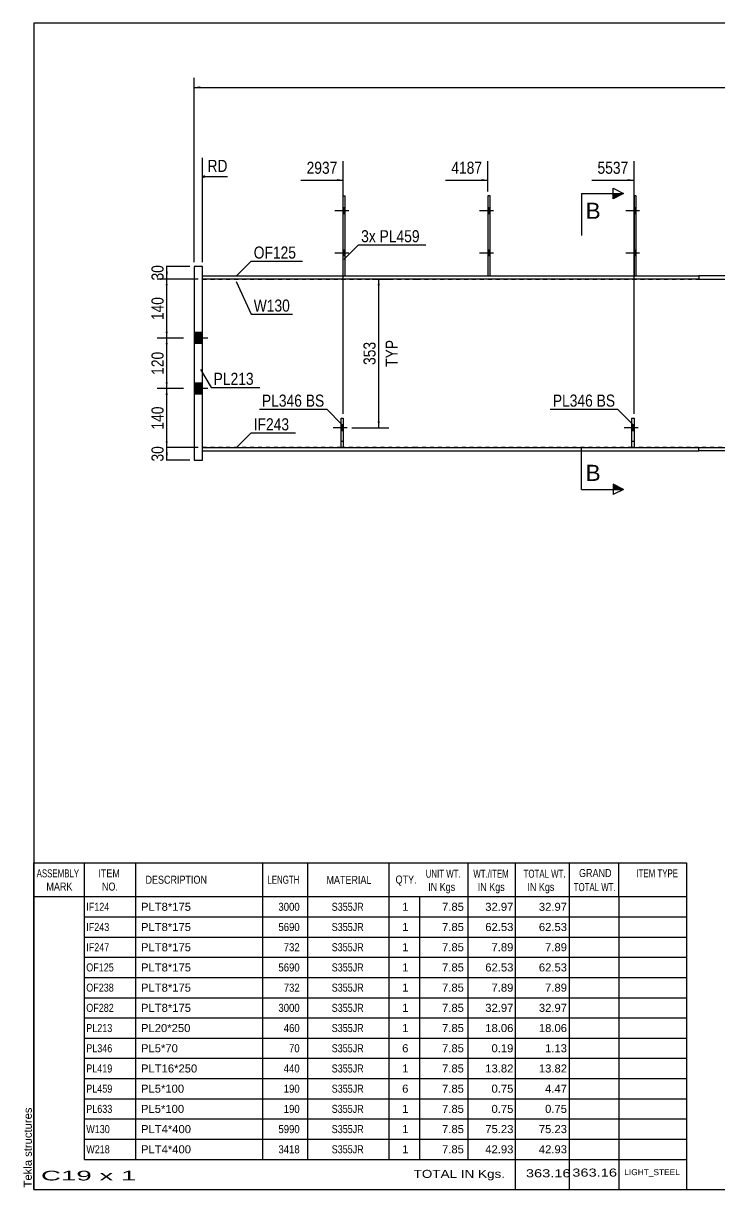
# Model space of a CAD drawing. Header units: millimetres. Extents: x -342 to 60, y -176 to 101.
# Drawn here: x -342 to -176.7, y -176.3 to 100.8 of the extents above; entities that cross this region are included whole.
import ezdxf

# ---------------------------------------------------------------- set-up
doc = ezdxf.new("R2010")
doc.units = ezdxf.units.MM
doc.linetypes.add('DXK_LINE_DOT1', pattern=[1.8814, 0.9407, -0.9407])
doc.linetypes.add('DXK_LINE_DOT2', pattern=[3.9198, 1.9599, -1.9599])
doc.styles.add('Arial', font='ARIAL.TTF', dxfattribs={"height": 0.2})
doc.styles.add('Arial Narrow', font='ARIALN.TTF', dxfattribs={"height": 0.2})

# ---------------------------------------------------------------- blocks, each defined once
blk = doc.blocks.new('Unknown-627316936-4658')
at = {"color": 5, "linetype": 'Continuous'}
for p, q in [((60.48, 100.76), (-339.52, 100.76)), ((-339.52, 100.76), (-339.52, -176.24)), ((60.48, -176.24), (60.48, 100.76)), ((-339.52, -176.24), (60.48, -176.24))]:
    blk.add_line(p, q, dxfattribs=at)
at = {"color": 174, "linetype": 'Continuous', "style": 'Arial'}
blk.add_text('Tekla structures', height=1.9102, rotation=90, dxfattribs=at).set_placement((-340.02, -175.74))
blk = doc.blocks.new('Part-627316936-3475 - 3420')
at = {"color": 2, "linetype": 'Continuous'}
for p, q in [((-181.7, -0.8), (-181.7, 0)), ((-181.7, 0), (-135.7, 0)), ((-135.6, 0), (-101.35, 0)), ((-101.25, 0), (-67, 0)), ((-66.9, 0), (-32.3, 0)), ((-32.2, 0), (-16.2, 0)), ((-16.2, 0), (-16.2, -0.8)), ((-135.7, -0.8), (-181.7, -0.8)), ((-101.35, -0.8), (-135.6, -0.8)), ((-67, -0.8), (-101.25, -0.8)), ((-32.3, -0.8), (-66.9, -0.8)), ((-16.2, -0.8), (-32.2, -0.8))]:
    blk.add_line(p, q, dxfattribs=at)
blk = doc.blocks.new('Part-627316936-3467 - 3420')
at = {"color": 2, "linetype": 'Continuous'}
for p, q in [((-299.5, 40.8), (-283.5, 40.8)), ((-283.5, 40), (-299.5, 40)), ((-283.4, 40.8), (-248.8, 40.8)), ((-248.8, 40), (-283.4, 40)), ((-248.7, 40.8), (-214.45, 40.8)), ((-214.45, 40), (-248.7, 40)), ((-214.35, 40.8), (-181.7, 40.8)), ((-181.7, 40), (-214.35, 40)), ((-181.7, 40.8), (-181.7, 40))]:
    blk.add_line(p, q, dxfattribs=at)
at = {"color": 7, "linetype": 'DXK_LINE_DOT1'}
blk.add_line((-299.5, 40), (-299.5, 40.8), dxfattribs=at)
blk = doc.blocks.new('Part-627316936-3468 - 3420')
at = {"color": 2, "linetype": 'Continuous'}
for p, q in [((-181.7, 40.8), (-181.7, 40)), ((-135.7, 40.8), (-181.7, 40.8)), ((-181.7, 40), (-135.7, 40)), ((-101.35, 40.8), (-135.6, 40.8)), ((-135.6, 40), (-101.35, 40)), ((-67, 40.8), (-101.25, 40.8)), ((-101.25, 40), (-67, 40)), ((-32.3, 40.8), (-66.9, 40.8)), ((-66.9, 40), (-32.3, 40)), ((-16.2, 40.8), (-32.2, 40.8)), ((-32.2, 40), (-16.2, 40)), ((-16.2, 40), (-16.2, 40.8))]:
    blk.add_line(p, q, dxfattribs=at)
blk = doc.blocks.new('Part-627316936-3474 - 3420')
at = {"color": 2, "linetype": 'Continuous'}
for p, q in [((-299.5, 0), (-283.5, 0)), ((-283.4, 0), (-248.8, 0)), ((-248.7, 0), (-214.45, 0)), ((-214.35, 0), (-181.7, 0)), ((-181.7, -0.8), (-181.7, 0)), ((-299.5, -0.8), (-283.5, -0.8)), ((-283.4, -0.8), (-248.8, -0.8)), ((-248.7, -0.8), (-214.45, -0.8)), ((-214.35, -0.8), (-181.7, -0.8))]:
    blk.add_line(p, q, dxfattribs=at)
at = {"color": 7, "linetype": 'DXK_LINE_DOT1'}
blk.add_line((-299.5, -0.8), (-299.5, 0), dxfattribs=at)
blk = doc.blocks.new('Part-627316936-3483 - 3420')
at = {"color": 2, "linetype": 'Continuous'}
for p, q in [((-299.5, 43), (-301.5, 43)), ((-301.5, 43), (-301.5, -3)), ((-299.5, -3), (-299.5, 43)), ((-301.5, -3), (-299.5, -3))]:
    blk.add_line(p, q, dxfattribs=at)
blk = doc.blocks.new('Part-627316936-3484 - 3420')
at = {"color": 2, "linetype": 'Continuous'}
for p, q in [((-266.1, 40.8), (-266.1, 59.8)), ((-266.1, 59.8), (-265.6, 59.8)), ((-265.6, 40.8), (-265.6, 59.8))]:
    blk.add_line(p, q, dxfattribs=at)
at = {"color": 7, "linetype": 'DXK_LINE_DOT1'}
blk.add_line((-266.1, 40.8), (-265.6, 40.8), dxfattribs=at)
blk = doc.blocks.new('Part-627316936-3485 - 3420')
at = {"color": 7, "linetype": 'DXK_LINE_DOT1'}
for p, q in [((-266.6, 0), (-266.6, 7)), ((-266.6, 7), (-266.1, 7)), ((-266.1, 7), (-266.1, 0)), ((-266.6, 1.5), (-266.1, 1.5)), ((-266.1, 0), (-266.6, 0))]:
    blk.add_line(p, q, dxfattribs=at)
blk = doc.blocks.new('Part-627316936-3488 - 3420')
at = {"color": 2, "linetype": 'Continuous'}
for p, q in [((-266.6, 0), (-266.6, 7)), ((-266.6, 7), (-266.1, 7)), ((-266.1, 7), (-266.1, 0))]:
    blk.add_line(p, q, dxfattribs=at)
blk = doc.blocks.new('Part-627316936-3491 - 3420')
at = {"color": 2, "linetype": 'Continuous'}
for p, q in [((-196.55, 59.8), (-197.05, 59.8)), ((-197.05, 59.8), (-197.05, 40.8)), ((-196.55, 40.8), (-196.55, 59.8))]:
    blk.add_line(p, q, dxfattribs=at)
at = {"color": 7, "linetype": 'DXK_LINE_DOT1'}
blk.add_line((-197.05, 40.8), (-196.55, 40.8), dxfattribs=at)
blk = doc.blocks.new('Part-627316936-3492 - 3420')
at = {"color": 7, "linetype": 'DXK_LINE_DOT1'}
for p, q in [((-197.55, 0), (-197.55, 7)), ((-197.55, 7), (-197.05, 7)), ((-197.05, 7), (-197.05, 0)), ((-197.55, 1.5), (-197.05, 1.5)), ((-197.05, 0), (-197.55, 0))]:
    blk.add_line(p, q, dxfattribs=at)
blk = doc.blocks.new('Part-627316936-3495 - 3420')
at = {"color": 2, "linetype": 'Continuous'}
for p, q in [((-197.55, 0), (-197.55, 7)), ((-197.55, 7), (-197.05, 7)), ((-197.05, 7), (-197.05, 0))]:
    blk.add_line(p, q, dxfattribs=at)
blk = doc.blocks.new('Part-627316936-3499 - 3420')
at = {"color": 2, "linetype": 'Continuous'}
for p, q in [((-231.25, 59.8), (-231.75, 59.8)), ((-231.75, 59.8), (-231.75, 40.8)), ((-231.25, 40.8), (-231.25, 59.8))]:
    blk.add_line(p, q, dxfattribs=at)
at = {"color": 7, "linetype": 'DXK_LINE_DOT1'}
blk.add_line((-231.75, 40.8), (-231.25, 40.8), dxfattribs=at)
blk = doc.blocks.new('Part-627316936-3507 - 3420')
at = {"color": 7, "linetype": 'DXK_LINE_DOT1'}
for p, q in [((-299.5, 40), (-283.5, 40)), ((-299.5, 0), (-299.5, 40)), ((-283.4, 40), (-248.8, 40)), ((-248.7, 40), (-214.45, 40)), ((-214.35, 40), (-151.7, 40)), ((-283.5, 0), (-299.5, 0)), ((-266.6, 0), (-283.4, 0)), ((-248.8, 0), (-266.1, 0)), ((-214.45, 0), (-248.7, 0)), ((-197.55, 0), (-214.35, 0)), ((-151.7, 0), (-197.05, 0))]:
    blk.add_line(p, q, dxfattribs=at)
at = {"color": 2, "linetype": 'Continuous'}
blk.add_line((-151.7, 40), (-151.7, 0), dxfattribs=at)
blk = doc.blocks.new('Bolt-627316936-3511 - 3420')
at = {"linetype": 'Continuous'}
for points in [[(-301.5, 27.3), (-301.5, 24.7), (-299.5, 24.7), (-299.5, 27.3)], [(-301.5, 27.3), (-301.5, 24.7), (-299.5, 24.7), (-299.5, 27.3)], [(-301.5, 15.3), (-301.5, 12.7), (-299.5, 12.7), (-299.5, 15.3)], [(-301.5, 15.3), (-301.5, 12.7), (-299.5, 12.7), (-299.5, 15.3)]]:
    blk.add_hatch(color=3, dxfattribs=at).paths.add_polyline_path(points)
at = {"color": 3, "linetype": 'Continuous'}
for p, q in [((-299.5, 27.3), (-301.5, 27.3)), ((-299.5, 27.3), (-301.5, 27.3)), ((-298.2, 26), (-301.5, 26)), ((-298.2, 26), (-301.5, 26)), ((-299.5, 24.7), (-301.5, 24.7)), ((-299.5, 24.7), (-301.5, 24.7)), ((-299.5, 15.3), (-301.5, 15.3)), ((-299.5, 15.3), (-301.5, 15.3)), ((-298.2, 14), (-301.5, 14)), ((-298.2, 14), (-301.5, 14)), ((-299.5, 12.7), (-301.5, 12.7)), ((-299.5, 12.7), (-301.5, 12.7))]:
    blk.add_line(p, q, dxfattribs=at)
blk = doc.blocks.new('Bolt-627316936-3512 - 3420')
at = {"linetype": 'Continuous'}
for points in [[(-265.6, 55.5), (-265.6, 56.9), (-266.1, 56.9), (-266.1, 55.5)], [(-265.6, 55.5), (-265.6, 56.9), (-266.1, 56.9), (-266.1, 55.5)], [(-265.6, 45.5), (-265.6, 46.9), (-266.1, 46.9), (-266.1, 45.5)], [(-265.6, 45.5), (-265.6, 46.9), (-266.1, 46.9), (-266.1, 45.5)]]:
    blk.add_hatch(color=3, dxfattribs=at).paths.add_polyline_path(points)
at = {"color": 3, "linetype": 'Continuous'}
for p, q in [((-264.8, 56.2), (-268.1, 56.2)), ((-264.8, 56.2), (-268.1, 56.2)), ((-265.6, 56.9), (-266.1, 56.9)), ((-265.6, 56.9), (-266.1, 56.9)), ((-265.6, 55.5), (-266.1, 55.5)), ((-265.6, 55.5), (-266.1, 55.5)), ((-264.8, 46.2), (-268.1, 46.2)), ((-264.8, 46.2), (-268.1, 46.2)), ((-265.6, 46.9), (-266.1, 46.9)), ((-265.6, 46.9), (-266.1, 46.9)), ((-265.6, 45.5), (-266.1, 45.5)), ((-265.6, 45.5), (-266.1, 45.5))]:
    blk.add_line(p, q, dxfattribs=at)
blk = doc.blocks.new('Bolt-627316936-3513 - 3420')
at = {"color": 3, "linetype": 'DXK_LINE_DOT2'}
for p, q in [((-265.15, 4.7), (-268.45, 4.7)), ((-266.1, 5.4), (-266.6, 5.4)), ((-266.1, 4), (-266.6, 4))]:
    blk.add_line(p, q, dxfattribs=at)
blk = doc.blocks.new('Bolt-627316936-3516 - 3420')
at = {"linetype": 'Continuous'}
blk.add_hatch(color=3, dxfattribs=at).paths.add_polyline_path([(-266.1, 4), (-266.1, 5.4), (-266.6, 5.4), (-266.6, 4)])
at = {"color": 3, "linetype": 'Continuous'}
for p, q in [((-265.15, 4.7), (-268.45, 4.7)), ((-266.1, 5.4), (-266.6, 5.4)), ((-266.1, 4), (-266.6, 4))]:
    blk.add_line(p, q, dxfattribs=at)
blk = doc.blocks.new('Bolt-627316936-3519 - 3420')
at = {"linetype": 'Continuous'}
for points in [[(-196.55, 55.5), (-196.55, 56.9), (-197.05, 56.9), (-197.05, 55.5)], [(-196.55, 55.5), (-196.55, 56.9), (-197.05, 56.9), (-197.05, 55.5)], [(-196.55, 45.5), (-196.55, 46.9), (-197.05, 46.9), (-197.05, 45.5)], [(-196.55, 45.5), (-196.55, 46.9), (-197.05, 46.9), (-197.05, 45.5)]]:
    blk.add_hatch(color=3, dxfattribs=at).paths.add_polyline_path(points)
at = {"color": 3, "linetype": 'Continuous'}
for p, q in [((-195.75, 56.2), (-199.05, 56.2)), ((-195.75, 56.2), (-199.05, 56.2)), ((-196.55, 56.9), (-197.05, 56.9)), ((-196.55, 56.9), (-197.05, 56.9)), ((-196.55, 55.5), (-197.05, 55.5)), ((-196.55, 55.5), (-197.05, 55.5)), ((-195.75, 46.2), (-199.05, 46.2)), ((-195.75, 46.2), (-199.05, 46.2)), ((-196.55, 46.9), (-197.05, 46.9)), ((-196.55, 46.9), (-197.05, 46.9)), ((-196.55, 45.5), (-197.05, 45.5)), ((-196.55, 45.5), (-197.05, 45.5))]:
    blk.add_line(p, q, dxfattribs=at)
blk = doc.blocks.new('Bolt-627316936-3520 - 3420')
at = {"color": 3, "linetype": 'DXK_LINE_DOT2'}
for p, q in [((-196.1, 4.7), (-199.4, 4.7)), ((-197.05, 5.4), (-197.55, 5.4)), ((-197.05, 4), (-197.55, 4))]:
    blk.add_line(p, q, dxfattribs=at)
blk = doc.blocks.new('Bolt-627316936-3523 - 3420')
at = {"linetype": 'Continuous'}
blk.add_hatch(color=3, dxfattribs=at).paths.add_polyline_path([(-197.05, 4), (-197.05, 5.4), (-197.55, 5.4), (-197.55, 4)])
at = {"color": 3, "linetype": 'Continuous'}
for p, q in [((-196.1, 4.7), (-199.4, 4.7)), ((-197.05, 5.4), (-197.55, 5.4)), ((-197.05, 4), (-197.55, 4))]:
    blk.add_line(p, q, dxfattribs=at)
blk = doc.blocks.new('Bolt-627316936-3527 - 3420')
at = {"linetype": 'Continuous'}
for points in [[(-231.25, 55.5), (-231.25, 56.9), (-231.75, 56.9), (-231.75, 55.5)], [(-231.25, 55.5), (-231.25, 56.9), (-231.75, 56.9), (-231.75, 55.5)], [(-231.25, 45.5), (-231.25, 46.9), (-231.75, 46.9), (-231.75, 45.5)], [(-231.25, 45.5), (-231.25, 46.9), (-231.75, 46.9), (-231.75, 45.5)]]:
    blk.add_hatch(color=3, dxfattribs=at).paths.add_polyline_path(points)
at = {"color": 3, "linetype": 'Continuous'}
for p, q in [((-230.45, 56.2), (-233.75, 56.2)), ((-230.45, 56.2), (-233.75, 56.2)), ((-231.25, 56.9), (-231.75, 56.9)), ((-231.25, 56.9), (-231.75, 56.9)), ((-231.25, 55.5), (-231.75, 55.5)), ((-231.25, 55.5), (-231.75, 55.5)), ((-230.45, 46.2), (-233.75, 46.2)), ((-230.45, 46.2), (-233.75, 46.2)), ((-231.25, 46.9), (-231.75, 46.9)), ((-231.25, 46.9), (-231.75, 46.9)), ((-231.25, 45.5), (-231.75, 45.5)), ((-231.25, 45.5), (-231.75, 45.5))]:
    blk.add_line(p, q, dxfattribs=at)
blk = doc.blocks.new('StraightDimension-627316936-6339 - 3420')
at = {"linetype": 'Continuous'}
for points in [[(-308.25, 24.5), (-308, 26), (-307.75, 24.5)], [(-307.75, 15.5), (-308, 14), (-308.25, 15.5)]]:
    blk.add_hatch(color=7, dxfattribs=at).paths.add_polyline_path(points)
at = {"color": 7, "linetype": 'Continuous'}
for p, q in [((-304, 26), (-310.25, 26)), ((-308, 14), (-308, 26)), ((-304, 14), (-310.25, 14))]:
    blk.add_line(p, q, dxfattribs=at)
at = {"color": 0}
blk.add_wipeout([(-308.15, 23.34), (-312.35, 23.34), (-312.35, 16.66), (-308.15, 16.66)], dxfattribs=at)
at = {"color": 3, "style": 'Arial Narrow'}
blk.add_text('120', height=2.863, rotation=90.0002, dxfattribs=at).set_placement((-308.75, 17.26))
blk = doc.blocks.new('StraightDimension-627316936-5946 - 3420')
at = {"linetype": 'Continuous'}
for points in [[(-257.92, 38.5), (-257.67, 40), (-257.42, 38.5)], [(-257.42, 6.2), (-257.67, 4.7), (-257.92, 6.2)]]:
    blk.add_hatch(color=7, dxfattribs=at).paths.add_polyline_path(points)
at = {"color": 7, "linetype": 'Continuous'}
for p, q in [((-259.25, 40), (-255.27, 40)), ((-257.67, 4.7), (-257.67, 40)), ((-264.03, 4.7), (-255.27, 4.7))]:
    blk.add_line(p, q, dxfattribs=at)
at = {"color": 0}
blk.add_wipeout([(-257.82, 25.69), (-262.02, 25.69), (-262.02, 19.01), (-257.82, 19.01)], dxfattribs=at)
at = {"color": 3, "style": 'Arial Narrow'}
blk.add_text('353', height=2.863, rotation=90.0002, dxfattribs=at).set_placement((-258.42, 19.61))
at = {"color": 0, "linetype": 'Continuous'}
blk.add_wipeout([(-252.57, 26.14), (-256.77, 26.14), (-256.77, 18.56), (-252.57, 18.56)], dxfattribs=at)
at = {"color": 3, "linetype": 'Continuous', "style": 'Arial Narrow'}
blk.add_text('TYP', height=2.863, rotation=90.0002, dxfattribs=at).set_placement((-253.17, 19.16))
blk = doc.blocks.new('StraightDimension-627316936-5129 - 3420')
at = {"linetype": 'Continuous'}
for points in [[(-300, 85.29), (-301.5, 85.54), (-300, 85.79)], [(26.03, 85.79), (27.53, 85.54), (26.03, 85.29)]]:
    blk.add_hatch(color=7, dxfattribs=at).paths.add_polyline_path(points)
at = {"color": 7, "linetype": 'Continuous'}
for p, q in [((-301.5, 44), (-301.5, 87.79)), ((27.53, 43), (27.53, 87.79)), ((-301.5, 85.54), (27.53, 85.54))]:
    blk.add_line(p, q, dxfattribs=at)
at = {"color": 0}
blk.add_wipeout([(-132.73, 85.69), (-132.73, 89.89), (-141.24, 89.89), (-141.24, 85.69)], dxfattribs=at)
at = {"color": 3, "style": 'Arial Narrow'}
blk.add_text('9463', height=2.863, dxfattribs=at).set_placement((-140.64, 86.29))
blk = doc.blocks.new('StraightDimension-627316936-6031 - 3420')
at = {"linetype": 'Continuous'}
for points in [[(-308.25, 41.5), (-308, 43), (-307.75, 41.5)], [(-307.75, 41.5), (-308, 40), (-308.25, 41.5)]]:
    blk.add_hatch(color=7, dxfattribs=at).paths.add_polyline_path(points)
at = {"color": 7, "linetype": 'Continuous'}
for p, q in [((-302.5, 43), (-310.25, 43)), ((-308, 40), (-308, 43)), ((-300.5, 40), (-310.25, 40))]:
    blk.add_line(p, q, dxfattribs=at)
at = {"color": 0}
blk.add_wipeout([(-308.15, 43.93), (-312.35, 43.93), (-312.35, 39.07), (-308.15, 39.07)], dxfattribs=at)
at = {"color": 3, "style": 'Arial Narrow'}
blk.add_text('30', height=2.863, rotation=90.0002, dxfattribs=at).set_placement((-308.75, 39.67))
blk = doc.blocks.new('StraightDimension-627316936-6032 - 3420')
at = {"linetype": 'Continuous'}
for points in [[(-308.25, 38.5), (-308, 40), (-307.75, 38.5)], [(-307.75, 27.5), (-308, 26), (-308.25, 27.5)]]:
    blk.add_hatch(color=7, dxfattribs=at).paths.add_polyline_path(points)
at = {"color": 7, "linetype": 'Continuous'}
for p, q in [((-300.5, 40), (-310.25, 40)), ((-308, 26), (-308, 40)), ((-304, 26), (-310.25, 26))]:
    blk.add_line(p, q, dxfattribs=at)
at = {"color": 0}
blk.add_wipeout([(-308.15, 36.34), (-312.35, 36.34), (-312.35, 29.66), (-308.15, 29.66)], dxfattribs=at)
at = {"color": 3, "style": 'Arial Narrow'}
blk.add_text('140', height=2.863, rotation=90.0002, dxfattribs=at).set_placement((-308.75, 30.26))
blk = doc.blocks.new('StraightDimension-627316936-6034 - 3420')
at = {"linetype": 'Continuous'}
for points in [[(-308.25, 12.5), (-308, 14), (-307.75, 12.5)], [(-307.75, 1.5), (-308, 0), (-308.25, 1.5)]]:
    blk.add_hatch(color=7, dxfattribs=at).paths.add_polyline_path(points)
at = {"color": 7, "linetype": 'Continuous'}
for p, q in [((-304, 14), (-310.25, 14)), ((-308, 0), (-308, 14)), ((-300.5, 0), (-310.25, 0))]:
    blk.add_line(p, q, dxfattribs=at)
at = {"color": 0}
blk.add_wipeout([(-308.15, 10.34), (-312.35, 10.34), (-312.35, 3.66), (-308.15, 3.66)], dxfattribs=at)
at = {"color": 3, "style": 'Arial Narrow'}
blk.add_text('140', height=2.863, rotation=90.0002, dxfattribs=at).set_placement((-308.75, 4.26))
blk = doc.blocks.new('StraightDimension-627316936-6035 - 3420')
at = {"linetype": 'Continuous'}
for points in [[(-308.25, -1.5), (-308, 0), (-307.75, -1.5)], [(-307.75, -1.5), (-308, -3), (-308.25, -1.5)]]:
    blk.add_hatch(color=7, dxfattribs=at).paths.add_polyline_path(points)
at = {"color": 7, "linetype": 'Continuous'}
for p, q in [((-300.5, 0), (-310.25, 0)), ((-308, -3), (-308, 0)), ((-302.5, -3), (-310.25, -3))]:
    blk.add_line(p, q, dxfattribs=at)
at = {"color": 0}
blk.add_wipeout([(-308.15, 0.93), (-312.35, 0.93), (-312.35, -3.93), (-308.15, -3.93)], dxfattribs=at)
at = {"color": 3, "style": 'Arial Narrow'}
blk.add_text('30', height=2.863, rotation=90.0002, dxfattribs=at).set_placement((-308.75, -3.33))
blk = doc.blocks.new('StraightDimension-627316936-7263 - 3420')
at = {"linetype": 'Continuous'}
blk.add_hatch(color=7, dxfattribs=at).paths.add_polyline_path([(-198.55, 63.77), (-197.05, 63.52), (-198.55, 63.27)])
at = {"color": 7, "linetype": 'Continuous'}
for p, q in [((-197.05, 8), (-197.05, 68.02)), ((-207.11, 63.52), (-197.05, 63.52))]:
    blk.add_line(p, q, dxfattribs=at)
at = {"color": 0}
blk.add_wipeout([(-197.83, 64.42), (-197.83, 68.62), (-206.34, 68.62), (-206.34, 64.42)], dxfattribs=at)
at = {"color": 3, "style": 'Arial Narrow'}
blk.add_text('5537', height=2.863, dxfattribs=at).set_placement((-205.74, 65.02))
blk = doc.blocks.new('StraightDimension-627316936-7264 - 3420')
at = {"linetype": 'Continuous'}
blk.add_hatch(color=7, dxfattribs=at).paths.add_polyline_path([(-233.25, 63.77), (-231.75, 63.52), (-233.25, 63.27)])
at = {"color": 7, "linetype": 'Continuous'}
for p, q in [((-231.75, 60.8), (-231.75, 68.02)), ((-241.81, 63.52), (-231.75, 63.52))]:
    blk.add_line(p, q, dxfattribs=at)
at = {"color": 0}
blk.add_wipeout([(-232.53, 64.42), (-232.53, 68.62), (-241.04, 68.62), (-241.04, 64.42)], dxfattribs=at)
at = {"color": 3, "style": 'Arial Narrow'}
blk.add_text('4187', height=2.863, dxfattribs=at).set_placement((-240.44, 65.02))
blk = doc.blocks.new('StraightDimension-627316936-7265 - 3420')
at = {"linetype": 'Continuous'}
blk.add_hatch(color=7, dxfattribs=at).paths.add_polyline_path([(-267.6, 63.77), (-266.1, 63.52), (-267.6, 63.27)])
at = {"color": 7, "linetype": 'Continuous'}
for p, q in [((-266.1, 8), (-266.1, 68.02)), ((-276.16, 63.52), (-266.1, 63.52))]:
    blk.add_line(p, q, dxfattribs=at)
at = {"color": 0, "linetype": 'Continuous'}
blk.add_wipeout([(-292.97, 64.87), (-292.97, 69.07), (-298.91, 69.07), (-298.91, 64.87)], dxfattribs=at)
at = {"color": 7, "linetype": 'Continuous'}
for p, q in [((-299.5, 44), (-299.5, 68.77)), ((-299, 64.52), (-299.5, 64.27)), ((-299, 64.02), (-299.5, 64.27)), ((-293.57, 64.27), (-299.5, 64.27))]:
    blk.add_line(p, q, dxfattribs=at)
at = {"color": 3, "linetype": 'Continuous', "style": 'Arial Narrow'}
blk.add_text('RD', height=2.863, dxfattribs=at).set_placement((-298.31, 65.47))
at = {"color": 0}
blk.add_wipeout([(-266.87, 64.42), (-266.87, 68.62), (-275.39, 68.62), (-275.39, 64.42)], dxfattribs=at)
at = {"color": 3, "style": 'Arial Narrow'}
blk.add_text('2937', height=2.863, dxfattribs=at).set_placement((-274.79, 65.02))
blk = doc.blocks.new('CBS_BOM-627316936-7905')
at = {"color": 7, "linetype": 'Continuous'}
for p, q in [((-339.55, -106.67), (-339.55, -98.67)), ((-339.55, -98.67), (-184.63, -98.68)), ((-327.55, -106.67), (-327.55, -98.67)), ((-315.36, -106.67), (-315.36, -98.67)), ((-285.19, -106.67), (-285.19, -98.67)), ((-274.51, -106.67), (-274.51, -98.67)), ((-255.2, -106.67), (-255.2, -98.67)), ((-236.4, -106.67), (-236.4, -98.67)), ((-225.18, -106.67), (-225.18, -98.67)), ((-212.4, -106.67), (-212.4, -98.67)), ((-200.65, -106.67), (-200.65, -98.67)), ((-184.63, -98.68), (-184.63, -106.67)), ((-339.55, -106.67), (-184.63, -106.67)), ((-339.55, -111.47), (-339.55, -106.67)), ((-327.55, -111.47), (-327.55, -106.67)), ((-315.36, -111.47), (-315.36, -106.67)), ((-285.19, -111.47), (-285.19, -106.67)), ((-274.51, -111.47), (-274.51, -106.67)), ((-255.2, -111.47), (-255.2, -106.67)), ((-247.93, -111.47), (-247.93, -106.67)), ((-236.4, -111.47), (-236.4, -106.67)), ((-225.18, -111.47), (-225.18, -106.67)), ((-212.4, -111.47), (-212.4, -106.67)), ((-200.63, -111.47), (-200.63, -106.67)), ((-184.63, -106.68), (-184.63, -111.47)), ((-339.55, -116.27), (-339.55, -111.47)), ((-327.55, -111.47), (-184.63, -111.47)), ((-327.55, -116.27), (-327.55, -111.47)), ((-315.36, -116.27), (-315.36, -111.47)), ((-285.19, -116.27), (-285.19, -111.47)), ((-274.51, -116.27), (-274.51, -111.47)), ((-255.2, -116.27), (-255.2, -111.47)), ((-247.93, -116.27), (-247.93, -111.47)), ((-236.4, -116.27), (-236.4, -111.47)), ((-225.18, -116.27), (-225.18, -111.47)), ((-212.4, -116.27), (-212.4, -111.47)), ((-200.63, -116.27), (-200.63, -111.47)), ((-184.63, -111.48), (-184.63, -116.27)), ((-339.55, -121.07), (-339.55, -116.27)), ((-327.55, -116.27), (-184.63, -116.27)), ((-327.55, -121.07), (-327.55, -116.27)), ((-315.36, -121.07), (-315.36, -116.27)), ((-285.19, -121.07), (-285.19, -116.27)), ((-274.51, -121.07), (-274.51, -116.27)), ((-255.2, -121.07), (-255.2, -116.27)), ((-247.93, -121.07), (-247.93, -116.27)), ((-236.4, -121.07), (-236.4, -116.27)), ((-225.18, -121.07), (-225.18, -116.27)), ((-212.4, -121.07), (-212.4, -116.27)), ((-200.63, -121.07), (-200.63, -116.27)), ((-184.63, -116.28), (-184.63, -121.07)), ((-339.55, -125.87), (-339.55, -121.07)), ((-327.55, -121.07), (-184.63, -121.07)), ((-327.55, -125.87), (-327.55, -121.07)), ((-315.36, -125.87), (-315.36, -121.07)), ((-285.19, -125.87), (-285.19, -121.07)), ((-274.51, -125.87), (-274.51, -121.07)), ((-255.2, -125.87), (-255.2, -121.07)), ((-247.93, -125.87), (-247.93, -121.07)), ((-236.4, -125.87), (-236.4, -121.07)), ((-225.18, -125.87), (-225.18, -121.07)), ((-212.4, -125.87), (-212.4, -121.07)), ((-200.63, -125.87), (-200.63, -121.07)), ((-184.63, -121.08), (-184.63, -125.87)), ((-339.55, -130.67), (-339.55, -125.87)), ((-327.55, -125.87), (-184.63, -125.87)), ((-327.55, -130.67), (-327.55, -125.87)), ((-315.36, -130.67), (-315.36, -125.87)), ((-285.19, -130.67), (-285.19, -125.87)), ((-274.51, -130.67), (-274.51, -125.87)), ((-255.2, -130.67), (-255.2, -125.87)), ((-247.93, -130.67), (-247.93, -125.87)), ((-236.4, -130.67), (-236.4, -125.87)), ((-225.18, -130.67), (-225.18, -125.87)), ((-212.4, -130.67), (-212.4, -125.87)), ((-200.63, -130.67), (-200.63, -125.87)), ((-184.63, -125.88), (-184.63, -130.67)), ((-339.55, -135.47), (-339.55, -130.67)), ((-327.55, -130.67), (-184.63, -130.67)), ((-327.55, -135.47), (-327.55, -130.67)), ((-315.36, -135.47), (-315.36, -130.67)), ((-285.19, -135.47), (-285.19, -130.67)), ((-274.51, -135.47), (-274.51, -130.67)), ((-255.2, -135.47), (-255.2, -130.67)), ((-247.93, -135.47), (-247.93, -130.67)), ((-236.4, -135.47), (-236.4, -130.67)), ((-225.18, -135.47), (-225.18, -130.67)), ((-212.4, -135.47), (-212.4, -130.67)), ((-200.63, -135.47), (-200.63, -130.67)), ((-184.63, -130.68), (-184.63, -135.47)), ((-339.55, -140.27), (-339.55, -135.47)), ((-327.55, -135.47), (-184.63, -135.47)), ((-327.55, -140.27), (-327.55, -135.47)), ((-315.36, -140.27), (-315.36, -135.47)), ((-285.19, -140.27), (-285.19, -135.47)), ((-274.51, -140.27), (-274.51, -135.47)), ((-255.2, -140.27), (-255.2, -135.47)), ((-247.93, -140.27), (-247.93, -135.47)), ((-236.4, -140.27), (-236.4, -135.47)), ((-225.18, -140.27), (-225.18, -135.47)), ((-212.4, -140.27), (-212.4, -135.47)), ((-200.63, -140.27), (-200.63, -135.47)), ((-184.63, -135.48), (-184.63, -140.27)), ((-339.55, -145.07), (-339.55, -140.27)), ((-327.55, -140.27), (-184.63, -140.27)), ((-327.55, -145.07), (-327.55, -140.27)), ((-315.36, -145.07), (-315.36, -140.27)), ((-285.19, -145.07), (-285.19, -140.27)), ((-274.51, -145.07), (-274.51, -140.27)), ((-255.2, -145.07), (-255.2, -140.27)), ((-247.93, -145.07), (-247.93, -140.27)), ((-236.4, -145.07), (-236.4, -140.27)), ((-225.18, -145.07), (-225.18, -140.27)), ((-212.4, -145.07), (-212.4, -140.27)), ((-200.63, -145.07), (-200.63, -140.27)), ((-184.63, -140.28), (-184.63, -145.07)), ((-339.55, -149.87), (-339.55, -145.07)), ((-327.55, -145.07), (-184.63, -145.07)), ((-327.55, -149.87), (-327.55, -145.07)), ((-315.36, -149.87), (-315.36, -145.07)), ((-285.19, -149.87), (-285.19, -145.07)), ((-274.51, -149.87), (-274.51, -145.07)), ((-255.2, -149.87), (-255.2, -145.07)), ((-247.93, -149.87), (-247.93, -145.07)), ((-236.4, -149.87), (-236.4, -145.07)), ((-225.18, -149.87), (-225.18, -145.07)), ((-212.4, -149.87), (-212.4, -145.07)), ((-200.63, -149.87), (-200.63, -145.07)), ((-184.63, -145.08), (-184.63, -149.87)), ((-339.55, -154.67), (-339.55, -149.87)), ((-327.55, -149.87), (-184.63, -149.87)), ((-327.55, -154.67), (-327.55, -149.87)), ((-315.36, -154.67), (-315.36, -149.87)), ((-285.19, -154.67), (-285.19, -149.87)), ((-274.51, -154.67), (-274.51, -149.87)), ((-255.2, -154.67), (-255.2, -149.87)), ((-247.93, -154.67), (-247.93, -149.87)), ((-236.4, -154.67), (-236.4, -149.87)), ((-225.18, -154.67), (-225.18, -149.87)), ((-212.4, -154.67), (-212.4, -149.87)), ((-200.63, -154.67), (-200.63, -149.87)), ((-184.63, -149.88), (-184.63, -154.67)), ((-339.55, -159.47), (-339.55, -154.67)), ((-327.55, -154.67), (-184.63, -154.67)), ((-327.55, -159.47), (-327.55, -154.67)), ((-315.36, -159.47), (-315.36, -154.67)), ((-285.19, -159.47), (-285.19, -154.67)), ((-274.51, -159.47), (-274.51, -154.67)), ((-255.2, -159.47), (-255.2, -154.67)), ((-247.93, -159.47), (-247.93, -154.67)), ((-236.4, -159.47), (-236.4, -154.67)), ((-225.18, -159.47), (-225.18, -154.67)), ((-212.4, -159.47), (-212.4, -154.67)), ((-200.63, -159.47), (-200.63, -154.67)), ((-184.63, -154.68), (-184.63, -159.47)), ((-339.55, -164.27), (-339.55, -159.47)), ((-327.55, -159.47), (-184.63, -159.47)), ((-327.55, -164.27), (-327.55, -159.47)), ((-315.36, -164.27), (-315.36, -159.47)), ((-285.19, -164.27), (-285.19, -159.47)), ((-274.51, -164.27), (-274.51, -159.47)), ((-255.2, -164.27), (-255.2, -159.47)), ((-247.93, -164.27), (-247.93, -159.47)), ((-236.4, -164.27), (-236.4, -159.47)), ((-225.18, -164.27), (-225.18, -159.47)), ((-212.4, -164.27), (-212.4, -159.47)), ((-200.63, -164.27), (-200.63, -159.47)), ((-184.63, -159.48), (-184.63, -164.27)), ((-339.55, -169.07), (-339.55, -164.27)), ((-327.55, -164.27), (-184.63, -164.27)), ((-327.55, -169.07), (-327.55, -164.27)), ((-315.36, -169.07), (-315.36, -164.27)), ((-285.19, -169.07), (-285.19, -164.27)), ((-274.51, -169.07), (-274.51, -164.27)), ((-255.2, -169.07), (-255.2, -164.27)), ((-247.93, -169.07), (-247.93, -164.27)), ((-236.4, -169.07), (-236.4, -164.27)), ((-225.18, -169.07), (-225.18, -164.27)), ((-212.4, -169.07), (-212.4, -164.27)), ((-200.63, -169.07), (-200.63, -164.27)), ((-184.63, -164.28), (-184.63, -169.07)), ((-339.55, -176.27), (-339.55, -169.09)), ((-327.55, -169.07), (-184.63, -169.07)), ((-225.18, -176.27), (-225.18, -169.09)), ((-212.4, -176.27), (-212.4, -169.09)), ((-200.59, -176.27), (-200.59, -169.09)), ((-184.63, -169.07), (-184.63, -176.27)), ((-339.55, -176.27), (-184.63, -176.27))]:
    blk.add_line(p, q, dxfattribs=at)
at = {"color": 3, "linetype": 'Continuous', "style": 'Arial'}
for s, height, width, p in [('ASSEMBLY', 1.91, 0.7, (-338.87, -102.1)), ('ITEM', 1.91, 0.8, (-324.22, -102.1)), ('DESCRIPTION', 1.9102, 0.8, (-313.03, -103.61)), ('LENGTH', 1.91, 0.7, (-284.09, -103.61)), ('MATERIAL', 1.91, 0.8, (-270.07, -103.65)), ('QTY.', 1.91, 0.8, (-253.67, -103.57)), ('UNIT WT.', 1.91, 0.7, (-246.51, -102.18)), ('WT./ITEM', 1.91, 0.7, (-235.21, -102.18)), ('TOTAL WT.', 1.91, 0.7, (-223.28, -102.18)), ('GRAND', 1.91, 0.8, (-210.12, -102.02)), ('ITEM TYPE', 1.91, 0.7, (-196.49, -102.1)), ('MARK', 1.91, 0.8, (-336.55, -105.24)), ('NO.', 1.91, 0.8, (-323.36, -105.24)), ('IN Kgs', 1.91, 0.8, (-245.93, -105.32)), ('IN Kgs', 1.91, 0.8, (-234.17, -105.32)), ('IN Kgs', 1.91, 0.8, (-222.38, -105.32)), ('TOTAL WT.', 1.91, 0.7, (-211.38, -105.36))]:
    blk.add_text(s, height=height, dxfattribs=dict(at, width=width)).set_placement(p)
at = {"color": 7, "linetype": 'Continuous', "style": 'Arial'}
for s, width, p in [('IF124', 0.8, (-327.09, -110.04)), ('3000', 0.85, (-281.48, -110.04)), ('S355JR', 0.8, (-268.83, -110.04)), ('IF243', 0.8, (-327.09, -114.84)), ('5690', 0.85, (-281.48, -114.84)), ('S355JR', 0.8, (-268.83, -114.84)), ('IF247', 0.8, (-327.09, -119.64)), ('732', 0.85, (-280.22, -119.64)), ('S355JR', 0.8, (-268.83, -119.64)), ('OF125', 0.8, (-327.09, -124.44)), ('5690', 0.85, (-281.48, -124.44)), ('S355JR', 0.8, (-268.83, -124.44)), ('OF238', 0.8, (-327.09, -129.24)), ('732', 0.85, (-280.22, -129.24)), ('S355JR', 0.8, (-268.83, -129.24)), ('OF282', 0.8, (-327.09, -134.04)), ('3000', 0.85, (-281.48, -134.04)), ('S355JR', 0.8, (-268.83, -134.04)), ('PL213', 0.8, (-327.09, -138.84)), ('460', 0.85, (-280.22, -138.84)), ('S355JR', 0.8, (-268.83, -138.84)), ('PL346', 0.8, (-327.09, -143.64)), ('70', 0.85, (-278.96, -143.64)), ('S355JR', 0.8, (-268.83, -143.64)), ('PL419', 0.8, (-327.09, -148.44)), ('440', 0.85, (-280.22, -148.44)), ('S355JR', 0.8, (-268.83, -148.44)), ('PL459', 0.8, (-327.09, -153.24)), ('190', 0.85, (-280.22, -153.24)), ('S355JR', 0.8, (-268.83, -153.24)), ('PL633', 0.8, (-327.09, -158.04)), ('190', 0.85, (-280.22, -158.04)), ('S355JR', 0.8, (-268.83, -158.04)), ('W130', 0.8, (-327.09, -162.84)), ('5990', 0.85, (-281.48, -162.84)), ('S355JR', 0.8, (-268.83, -162.84)), ('W218', 0.8, (-327.09, -167.64)), ('3418', 0.85, (-281.48, -167.64)), ('S355JR', 0.8, (-268.83, -167.64))]:
    blk.add_text(s, height=1.91, dxfattribs=dict(at, width=width)).set_placement(p)
for s, p in [('PLT8*175', (-314.1, -110.04)), ('1', (-252.11, -110.04)), ('7.85', (-242.64, -110.04)), ('32.97', (-232.38, -110.04)), ('32.97', (-219.66, -110.04)), ('PLT8*175', (-314.1, -114.84)), ('1', (-252.11, -114.84)), ('7.85', (-242.64, -114.84)), ('62.53', (-232.38, -114.84)), ('62.53', (-219.66, -114.84)), ('PLT8*175', (-314.1, -119.64)), ('1', (-252.11, -119.64)), ('7.85', (-242.64, -119.64)), ('7.89', (-230.9, -119.64)), ('7.89', (-218.18, -119.64)), ('PLT8*175', (-314.1, -124.44)), ('1', (-252.11, -124.44)), ('7.85', (-242.64, -124.44)), ('62.53', (-232.38, -124.44)), ('62.53', (-219.66, -124.44)), ('PLT8*175', (-314.1, -129.24)), ('1', (-252.11, -129.24)), ('7.85', (-242.64, -129.24)), ('7.89', (-230.9, -129.24)), ('7.89', (-218.18, -129.24)), ('PLT8*175', (-314.1, -134.04)), ('1', (-252.11, -134.04)), ('7.85', (-242.64, -134.04)), ('32.97', (-232.38, -134.04)), ('32.97', (-219.66, -134.04)), ('PL20*250', (-314.1, -138.84)), ('1', (-252.11, -138.84)), ('7.85', (-242.64, -138.84)), ('18.06', (-232.38, -138.84)), ('18.06', (-219.66, -138.84)), ('PL5*70', (-314.1, -143.64)), ('6', (-252.11, -143.64)), ('7.85', (-242.64, -143.64)), ('0.19', (-230.9, -143.64)), ('1.13', (-218.18, -143.64)), ('PLT16*250', (-314.1, -148.44)), ('1', (-252.11, -148.44)), ('7.85', (-242.64, -148.44)), ('13.82', (-232.38, -148.44)), ('13.82', (-219.66, -148.44)), ('PL5*100', (-314.1, -153.24)), ('6', (-252.11, -153.24)), ('7.85', (-242.64, -153.24)), ('0.75', (-230.9, -153.24)), ('4.47', (-218.18, -153.24)), ('PL5*100', (-314.1, -158.04)), ('1', (-252.11, -158.04)), ('7.85', (-242.64, -158.04)), ('0.75', (-230.9, -158.04)), ('0.75', (-218.18, -158.04)), ('PLT4*400', (-314.1, -162.84)), ('1', (-252.11, -162.84)), ('7.85', (-242.64, -162.84)), ('75.23', (-232.38, -162.84)), ('75.23', (-219.66, -162.84)), ('PLT4*400', (-314.1, -167.64)), ('1', (-252.11, -167.64)), ('7.85', (-242.64, -167.64)), ('42.93', (-232.38, -167.64)), ('42.93', (-219.66, -167.64))]:
    blk.add_text(s, height=1.91, dxfattribs=at).set_placement(p)
at = {"color": 6, "linetype": 'Continuous', "style": 'Arial'}
for s, height, width, p in [('C19 x 1', 2.292, 2.05, (-337.83, -174.08)), ('TOTAL IN Kgs.', 1.9102, 1.2, (-249.39, -173.48)), ('363.16', 1.91, 1.3, (-222.73, -173.33)), ('363.16', 1.91, 1.3, (-211.72, -173.17))]:
    blk.add_text(s, height=height, dxfattribs=dict(at, width=width)).set_placement(p)
blk.add_text('LIGHT_STEEL', height=1.4135, dxfattribs=at).set_placement((-199.37, -172.82))
blk = doc.blocks.new('Mark-627316936-4813 - 3420')
at = {"color": 0}
blk.add_wipeout([(-278.93, 4.08), (-278.93, 7.08), (-287.34, 7.08), (-287.34, 4.08)], dxfattribs=at)
blk.add_wipeout([(-278.93, 4.08), (-278.93, 7.08), (-287.34, 7.08), (-287.34, 4.08)], dxfattribs=at)
at = {"color": 7, "linetype": 'Continuous'}
for p, q in [((-291.48, -0.06), (-287.94, 3.48)), ((-287.94, 3.48), (-277.43, 3.48))]:
    blk.add_line(p, q, dxfattribs=at)
at = {"color": 3, "style": 'Arial Narrow'}
blk.add_text('IF243', height=2.863, dxfattribs=at).set_placement((-287.34, 4.08))
blk = doc.blocks.new('Mark-627316936-4825 - 3420')
at = {"color": 0}
blk.add_wipeout([(-287.36, 14.89), (-287.36, 17.89), (-296.86, 17.89), (-296.86, 14.89)], dxfattribs=at)
blk.add_wipeout([(-287.36, 14.89), (-287.36, 17.89), (-296.86, 17.89), (-296.86, 14.89)], dxfattribs=at)
at = {"color": 7, "linetype": 'Continuous'}
for p, q in [((-299.95, 18.52), (-297.46, 14.29)), ((-297.46, 14.29), (-285.86, 14.29))]:
    blk.add_line(p, q, dxfattribs=at)
at = {"color": 3, "style": 'Arial Narrow'}
blk.add_text('PL213', height=2.863, dxfattribs=at).set_placement((-296.86, 14.89))
blk = doc.blocks.new('MarkSet-627316936-4759 - 3420')
at = {"color": 0}
blk.add_wipeout([(-275.89, 9.71), (-275.89, 12.71), (-285.39, 12.71), (-285.39, 9.71)], dxfattribs=at)
blk.add_wipeout([(-275.89, 9.71), (-275.89, 12.71), (-285.39, 12.71), (-285.39, 9.71)], dxfattribs=at)
blk.add_wipeout([(-270.61, 9.71), (-270.61, 12.71), (-274.99, 12.71), (-274.99, 9.71)], dxfattribs=at)
blk.add_wipeout([(-270.61, 9.71), (-270.61, 12.71), (-274.99, 12.71), (-274.99, 9.71)], dxfattribs=at)
at = {"color": 7, "linetype": 'Continuous'}
for p in [(-285.99, 9.11), (-266.47, 5.57)]:
    blk.add_line(p, (-270.01, 9.11), dxfattribs=at)
at = {"color": 3, "style": 'Arial Narrow'}
for s, p in [('PL346', (-285.39, 9.71)), ('BS', (-274.99, 9.71))]:
    blk.add_text(s, height=2.863, dxfattribs=at).set_placement(p)
blk = doc.blocks.new('Mark-627316936-4801 - 3420')
at = {"color": 0}
blk.add_wipeout([(-277.29, 44.88), (-277.29, 47.88), (-287.34, 47.88), (-287.34, 44.88)], dxfattribs=at)
blk.add_wipeout([(-277.29, 44.88), (-277.29, 47.88), (-287.34, 47.88), (-287.34, 44.88)], dxfattribs=at)
at = {"color": 7, "linetype": 'Continuous'}
for p, q in [((-291.48, 40.74), (-287.94, 44.28)), ((-287.94, 44.28), (-275.79, 44.28))]:
    blk.add_line(p, q, dxfattribs=at)
at = {"color": 3, "style": 'Arial Narrow'}
blk.add_text('OF125', height=2.863, dxfattribs=at).set_placement((-287.34, 44.88))
blk = doc.blocks.new('SectionMark-627316936-5753 - 3420')
at = {"linetype": 'Continuous'}
for points in [[(-202.05, 59.08), (-202.05, 60.33), (-199.55, 60.33)], [(-202.05, -9.93), (-202.05, -8.68), (-199.55, -9.93)]]:
    blk.add_hatch(color=30, dxfattribs=at).paths.add_polyline_path(points)
at = {"color": 30, "linetype": 'Continuous'}
for p, q in [((-202.05, 59.08), (-202.05, 61.58)), ((-202.05, 61.58), (-199.55, 60.33)), ((-209.55, 60.33), (-199.55, 60.33)), ((-199.55, 60.33), (-202.05, 59.08)), ((-209.55, -9.93), (-199.55, -9.93)), ((-199.55, -9.93), (-202.05, -8.68)), ((-202.05, -8.68), (-202.05, -11.18)), ((-199.55, -9.93), (-202.05, -11.18))]:
    blk.add_line(p, q, dxfattribs=at)
at = {"color": 0, "linetype": 'Continuous'}
for points in [[(-205, 54.33), (-205, 58.33), (-208.55, 58.33), (-208.55, 54.33)], [(-205, -7.93), (-205, -3.93), (-208.55, -3.93), (-208.55, -7.93)]]:
    blk.add_wipeout(points, dxfattribs=at)
at = {"color": 30, "linetype": 'Continuous'}
for p, q in [((-209.55, 60.33), (-209.55, 50.33)), ((-209.55, -9.93), (-209.55, 0.07))]:
    blk.add_line(p, q, dxfattribs=at)
at = {"color": 96, "linetype": 'Continuous', "style": 'Arial'}
for p in [(-208.55, 54.33), (-208.55, -7.93)]:
    blk.add_text('B', height=3.82, dxfattribs=at).set_placement(p)
blk = doc.blocks.new('Mark-627316936-4834 - 3420')
at = {"color": 0}
blk.add_wipeout([(-278.75, 32.28), (-278.75, 35.28), (-287.34, 35.28), (-287.34, 32.28)], dxfattribs=at)
blk.add_wipeout([(-278.75, 32.28), (-278.75, 35.28), (-287.34, 35.28), (-287.34, 32.28)], dxfattribs=at)
at = {"color": 7, "linetype": 'Continuous'}
for p, q in [((-291.48, 39.42), (-287.94, 31.68)), ((-287.94, 31.68), (-278.15, 31.68))]:
    blk.add_line(p, q, dxfattribs=at)
at = {"color": 3, "style": 'Arial Narrow'}
blk.add_text('W130', height=2.863, dxfattribs=at).set_placement((-287.34, 32.28))
blk = doc.blocks.new('MarkSet-627316936-4770 - 3420')
at = {"color": 0}
blk.add_wipeout([(-206.84, 9.71), (-206.84, 12.71), (-216.34, 12.71), (-216.34, 9.71)], dxfattribs=at)
blk.add_wipeout([(-206.84, 9.71), (-206.84, 12.71), (-216.34, 12.71), (-216.34, 9.71)], dxfattribs=at)
blk.add_wipeout([(-201.56, 9.71), (-201.56, 12.71), (-205.94, 12.71), (-205.94, 9.71)], dxfattribs=at)
blk.add_wipeout([(-201.56, 9.71), (-201.56, 12.71), (-205.94, 12.71), (-205.94, 9.71)], dxfattribs=at)
at = {"color": 7, "linetype": 'Continuous'}
for p in [(-216.94, 9.11), (-197.42, 5.57)]:
    blk.add_line(p, (-200.96, 9.11), dxfattribs=at)
at = {"color": 3, "style": 'Arial Narrow'}
for s, p in [('PL346', (-216.34, 9.71)), ('BS', (-205.94, 9.71))]:
    blk.add_text(s, height=2.863, dxfattribs=at).set_placement(p)
blk = doc.blocks.new('MarkSet-627316936-4795 - 3420')
at = {"color": 0}
blk.add_wipeout([(-258.36, 48.76), (-258.36, 51.76), (-261.84, 51.76), (-261.84, 48.76)], dxfattribs=at)
blk.add_wipeout([(-258.36, 48.76), (-258.36, 51.76), (-261.84, 51.76), (-261.84, 48.76)], dxfattribs=at)
at = {"color": 7, "linetype": 'Continuous'}
blk.add_line((-265.97, 44.63), (-262.44, 48.16), dxfattribs=at)
at = {"color": 0}
blk.add_wipeout([(-247.96, 48.76), (-247.96, 51.76), (-257.46, 51.76), (-257.46, 48.76)], dxfattribs=at)
blk.add_wipeout([(-247.96, 48.76), (-247.96, 51.76), (-257.46, 51.76), (-257.46, 48.76)], dxfattribs=at)
at = {"color": 7, "linetype": 'Continuous'}
blk.add_line((-262.44, 48.16), (-246.46, 48.16), dxfattribs=at)
at = {"color": 3, "style": 'Arial Narrow'}
for s, p in [('3x', (-261.84, 48.76)), ('PL459', (-257.46, 48.76))]:
    blk.add_text(s, height=2.863, dxfattribs=at).set_placement(p)

msp = doc.modelspace()

# ---------------------------------------------------------------- block references
for name in ['Unknown-627316936-4658', 'Part-627316936-3484 - 3420', 'Part-627316936-3499 - 3420', 'Part-627316936-3491 - 3420', 'Bolt-627316936-3512 - 3420', 'Bolt-627316936-3527 - 3420', 'Bolt-627316936-3519 - 3420', 'Part-627316936-3483 - 3420', 'Part-627316936-3467 - 3420', 'Part-627316936-3507 - 3420', 'Part-627316936-3468 - 3420', 'Bolt-627316936-3511 - 3420', 'Part-627316936-3485 - 3420', 'Part-627316936-3488 - 3420', 'Part-627316936-3492 - 3420', 'Part-627316936-3495 - 3420', 'Bolt-627316936-3513 - 3420', 'Bolt-627316936-3516 - 3420', 'Bolt-627316936-3520 - 3420', 'Bolt-627316936-3523 - 3420', 'Part-627316936-3474 - 3420', 'Part-627316936-3475 - 3420', 'CBS_BOM-627316936-7905']:
    msp.add_blockref(name, (0, 0))

# ---------------------------------------------------------------- next in the draw order: block references
for name in ['StraightDimension-627316936-5129 - 3420', 'StraightDimension-627316936-5946 - 3420', 'StraightDimension-627316936-6339 - 3420']:
    msp.add_blockref(name, (0, 0))

# ---------------------------------------------------------------- next in the draw order: block references
for name in ['StraightDimension-627316936-7264 - 3420', 'StraightDimension-627316936-7263 - 3420', 'StraightDimension-627316936-6031 - 3420', 'StraightDimension-627316936-6034 - 3420']:
    msp.add_blockref(name, (0, 0))

# ---------------------------------------------------------------- next in the draw order: block references
for name in ['SectionMark-627316936-5753 - 3420', 'StraightDimension-627316936-6032 - 3420', 'StraightDimension-627316936-6035 - 3420']:
    msp.add_blockref(name, (0, 0))

# ---------------------------------------------------------------- next in the draw order: block references
for name in ['StraightDimension-627316936-7265 - 3420', 'MarkSet-627316936-4770 - 3420']:
    msp.add_blockref(name, (0, 0))

# ---------------------------------------------------------------- next in the draw order: block references
for name in ['MarkSet-627316936-4795 - 3420', 'Mark-627316936-4801 - 3420', 'Mark-627316936-4825 - 3420', 'Mark-627316936-4813 - 3420']:
    msp.add_blockref(name, (0, 0))

# ---------------------------------------------------------------- next in the draw order: block references
for name in ['Mark-627316936-4834 - 3420', 'MarkSet-627316936-4759 - 3420']:
    msp.add_blockref(name, (0, 0))

doc.saveas('drawing.dxf')
